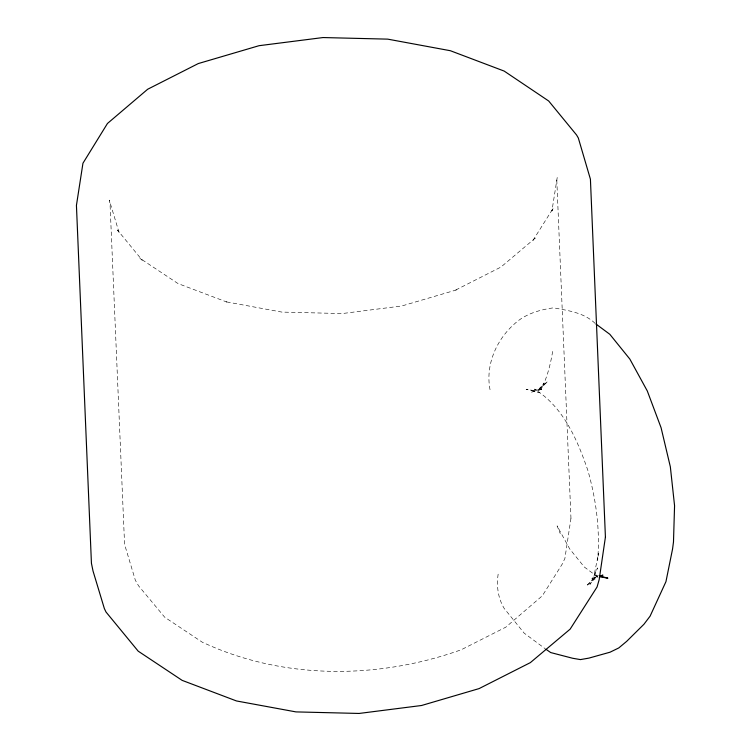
<?xml version="1.0" encoding="UTF-8"?>
<svg xmlns="http://www.w3.org/2000/svg" width="751" height="751" viewBox="0 0 751 751"><rect width="100%" height="100%" fill="white"/><g stroke="black" fill="none" stroke-linecap="round" stroke-linejoin="round"><path stroke-width="0.56" stroke-dasharray="3.75 2.82" d="M498.157 574.13C496.402 585.874 497.951 598.087 504.146 608.357L524.151 633.121L545.301 648.808M552.642 351.412C550.445 364.62 547.179 377.791 540.945 389.731L544.062 383.029L537.923 391.121L547.695 381.442L539.791 388.032L531.051 392.294L542.4 389.112L533.923 390.604L526.113 389.271L539.828 392.839L534.421 389.084C563.316 406.826 577.341 439.739 587.892 470.52C596.163 499.678 600.199 530.018 597.618 560.293L598.547 553.252L593.9 576.224L597.571 567.944L589.92 584.4L596.059 576.308L586.287 585.977L594.191 579.387L598.078 577.5M597.777 576.58L591.581 578.308L597.946 577.2M598.378 575.688L594.163 574.59L597.768 577.087M595.121 323.39C583.959 312.566 568.197 310.623 553.543 307.826C539.274 309.834 524.949 314.021 514.21 324.132C495.538 340.719 484.62 367.061 490.516 391.881M597.777 577.012L584.344 567.043L569.718 548.953L557.101 525.888L560.274 533.661M570.967 518.284L564.893 558.444L562.086 564.339L542.297 595.834L505.817 627.169L461.255 649.746C379.058 679.167 285.211 680.021 205.098 643.457L202.901 642.603L164.704 617.219L138.644 585.921L135.387 580.335L124.582 544.4L110.031 203.671L109.308 200.141L119.249 233.063L117.503 230.078L142.211 260.203L139.836 258.241L178.006 283.559L226.736 301.996L225.028 301.63L281.85 312.087L342.156 313.561L401.841 305.967L456.824 289.82L455.05 290.355L500.898 267.103L535.294 238.086L533.05 240.282L553.431 207.858L551.929 211.012L557.251 177.32L556.829 180.907L570.967 518.284"/><path stroke-width="1.13" d="M600.021 576.552L602.931 575.135L599.842 575.998M600.058 576.824L607.869 578.157L599.429 575.961M546.202 649.437L550.708 652.563L572.628 658.261L580.439 659.594L588.915 658.111L610.019 652.206L618.758 647.953L626.663 641.363L643.954 624.25L650.094 616.158L665.949 581.659L672.558 549L673.487 541.959L674.567 505.714L670.343 466.812L661.077 427.713L647.296 390.971L629.836 359.062L609.831 334.308L596.041 324.075M605.419 537.078L599.167 579.641L597.064 586.982L570.14 629.141L530.356 662.626L479.1 688.592L421.555 705.499L359.091 713.45L295.969 711.901L236.49 700.955L182.146 680.368L138.184 651.155L106.004 612.009L104.37 608.592L93.021 571.004L91.434 563.269L76.433 205.389L82.957 163.22L107.459 123.474L147.684 89.238L198.292 63.563L259.029 45.698L323.024 37.55L387.704 39.136L450.365 50.721L504.165 71.073L548.681 100.991L576.571 134.992L578.317 137.977L590.417 179.189L605.419 537.078"/></g></svg>
